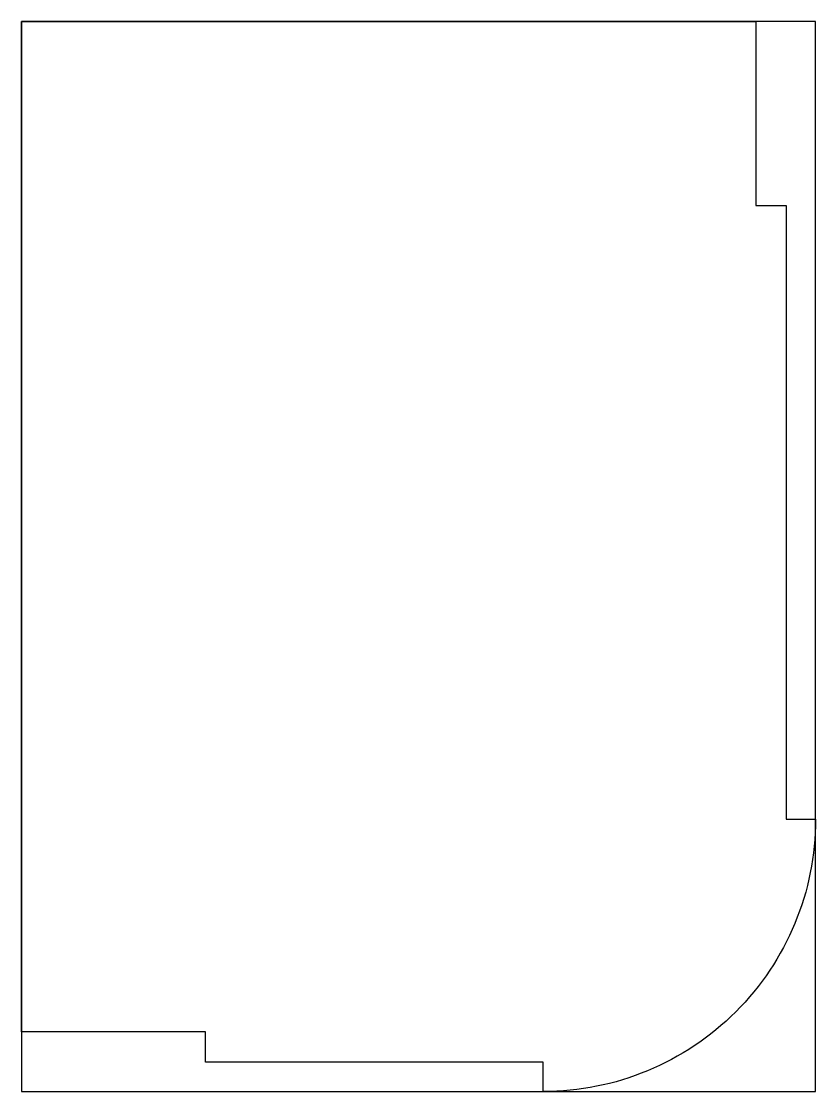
# Model space of a CAD drawing. Extents: x 0 to 432, y 0 to 582.
import ezdxf

# ---------------------------------------------------------------- set-up
doc = ezdxf.new("R2010")
doc.units = 0
doc.layers.add('OUTLINEZ16P5L', color=7, linetype='CONTINUOUS')
doc.layers.add('PART', color=7, linetype='CONTINUOUS')

msp = doc.modelspace()

# ---------------------------------------------------------------- linework, layer by layer
at = {"layer": 'OUTLINEZ16P5L'}
msp.add_lwpolyline([(0, 32.5), (0, 581.5), (399, 581.5), (399, 481.5), (415.5, 481.5), (415.5, 148), (431.5, 148, -0.414214), (283.5, 0), (283.5, 16), (100, 16), (100, 32.5)], format="xyb", close=True, dxfattribs=at)
at = {"layer": 'PART'}
msp.add_lwpolyline([(0, 0), (431.5, 0), (431.5, 581.5), (0, 581.5)], close=True, dxfattribs=at)

doc.saveas('drawing.dxf')
